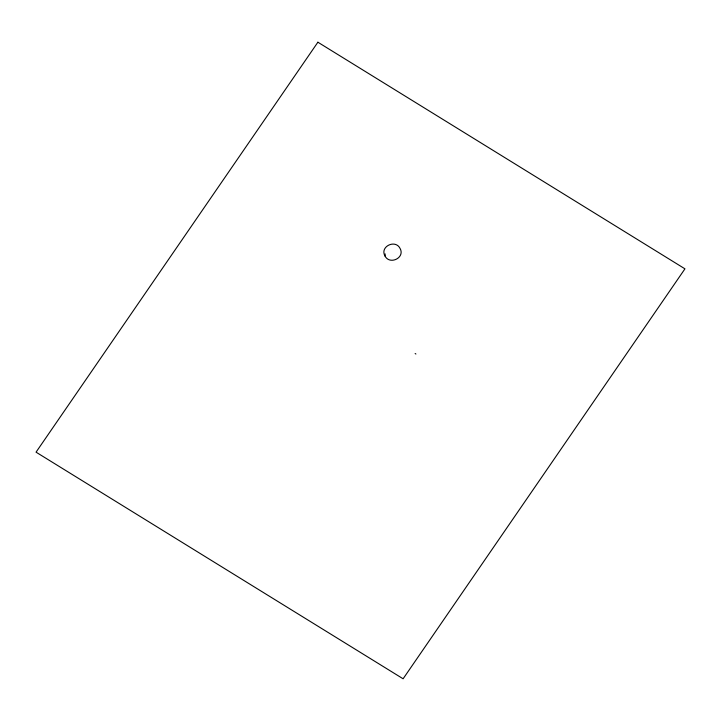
<?xml version="1.0" encoding="UTF-8"?>
<svg xmlns="http://www.w3.org/2000/svg" width="721" height="721" viewBox="0 0 721 721"><rect width="100%" height="100%" fill="white"/><g stroke="black" fill="none" stroke-linecap="round" stroke-linejoin="round"><path stroke-width="1.08" d="M384.996 256C379.543 246.636 395.306 239.002 400.011 248.339C405.463 257.712 389.7 265.346 384.996 256L385.176 253.918M415.143 353.542L415.9 354.002M317.889 42.215L36.05 452.166L403.111 678.785L684.95 268.834L317.889 42.215"/></g></svg>
